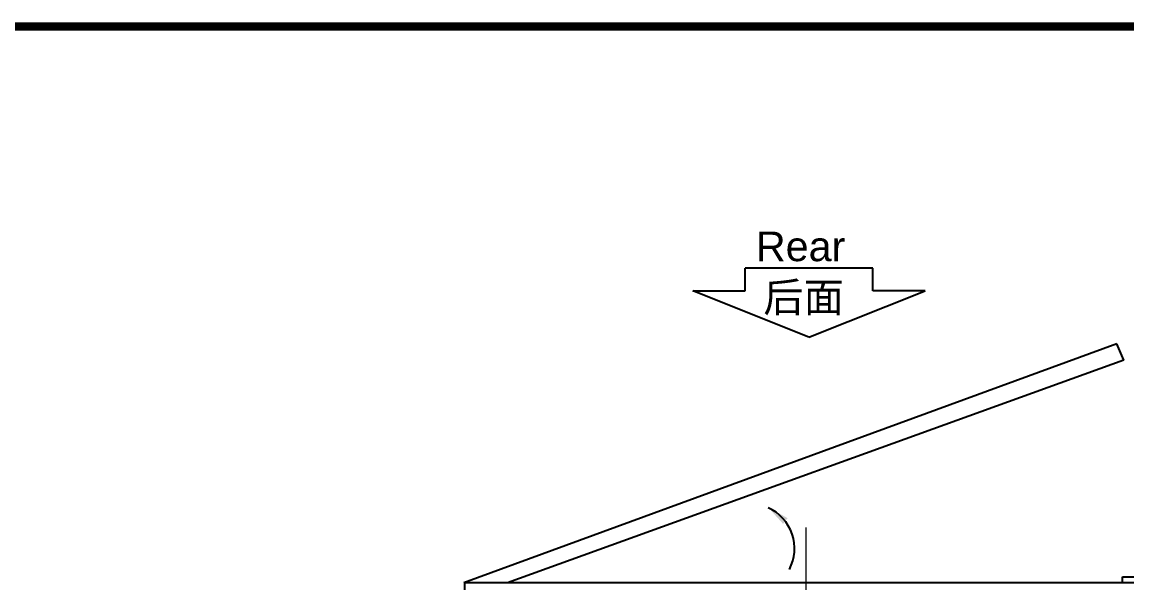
# Model space of a CAD drawing. Extents: x 81437 to 204847, y -54769 to -29444.
# Drawn here: x 83727 to 84998, y -43347 to -42703 of the extents above; entities that cross this region are included whole.
import ezdxf
from ezdxf.enums import TextEntityAlignment as Align
from ezdxf.lldxf.tags import DXFTag

# ---------------------------------------------------------------- set-up
doc = ezdxf.new("R2010")
doc.units = 0
doc.header["$LTSCALE"] = 100
doc.header["$MEASUREMENT"] = 0
for name, color, linetype in [('PANEL', 7, 'Continuous'), ('PARTS', 6, 'Continuous'), ('t', 1, 'Continuous')]:
    doc.layers.add(name, color=color, linetype=linetype)
doc.styles.add('HZ', font='arial.ttf', dxfattribs={"width": 0.7})
doc.styles.get("Standard").update_dxf_attribs({"font": ''})
doc.styles.add('微软雅黑', font='')
doc.styles.get('Standard').set_extended_font_data('SimSun')
doc.styles.get('微软雅黑').set_extended_font_data('Microsoft YaHei')
tags = doc.linetypes.add('CENTER', pattern=[2, 1.25, -0.25, 0.25, -0.25]).pattern_tags.tags
tags[10:11] = [DXFTag(74, 4), DXFTag(75, 0), DXFTag(340, '0'), DXFTag(46, 1.0), DXFTag(50, 0.0), DXFTag(44, 0.0), DXFTag(45, 0.0)]
tags[8:9] = [DXFTag(74, 4), DXFTag(75, 0), DXFTag(340, '0'), DXFTag(46, 1.0), DXFTag(50, 0.0), DXFTag(44, 0.0), DXFTag(45, 0.0)]
tags[6:7] = [DXFTag(74, 4), DXFTag(75, 0), DXFTag(340, '0'), DXFTag(46, 1.0), DXFTag(50, 0.0), DXFTag(44, 0.0), DXFTag(45, 0.0)]
tags[4:5] = [DXFTag(74, 4), DXFTag(75, 0), DXFTag(340, '0'), DXFTag(46, 1.0), DXFTag(50, 0.0), DXFTag(44, 0.0), DXFTag(45, 0.0)]
tags = doc.linetypes.add('HIDDEN', pattern=[0.375, 0.25, -0.125]).pattern_tags.tags
tags[6:7] = [DXFTag(74, 4), DXFTag(75, 0), DXFTag(340, '0'), DXFTag(46, 1.0), DXFTag(50, 0.0), DXFTag(44, 0.0), DXFTag(45, 0.0)]
tags[4:5] = [DXFTag(74, 4), DXFTag(75, 0), DXFTag(340, '0'), DXFTag(46, 1.0), DXFTag(50, 0.0), DXFTag(44, 0.0), DXFTag(45, 0.0)]

# ---------------------------------------------------------------- blocks, each defined once
blk = doc.blocks.new('图框')
at = {"layer": 't', "color": 7, "const_width": 9.62}
blk.add_lwpolyline([(4109.5, -3210.4), (4109.5, -58.9), (-6.2, -58.9), (-6.2, -3210.4)], close=True, dxfattribs=at)
at = {"color": 7, "style": '微软雅黑', "flags": 8}
for tag, p, height in [('DWG.NAME:', (1375.5, -2969.2), 25), ('DWG.NO.:', (3122, -3089.3), 24), ('图纸编号', (3309.2, -3111.3), 24), ('FILENO.:', (3122.5, -3165), 24), ('文档号', (3311.6, -3183), 24)]:
    blk.add_attdef(tag, p, '', height=height, dxfattribs=at)
at = {"color": 7, "style": '微软雅黑', "width": 0.8, "flags": 8}
for tag, p, height in [('PROJECTNAME:', (3119.3, -2971.7), 24), ('PROJECT_NAME', (3324.7, -2969.2), 25)]:
    blk.add_attdef(tag, p, '', height=height, dxfattribs=at)
at = {"color": 7, "style": '微软雅黑', "flags": 8}
for tag, height, width, p in [('RENLIU', 24, 0.7, (692, -3009.2)), ('SHUFENWANG', 24, 0.7, (879.6, -3009.2)), ('FANGHOU', 24, 0.7, (1063.6, -3009.2)), ('DANDANLI', 24, 0.7, (1243.9, -3009.2)), ('#10STATIONONTROLCABINETCOVER', 30, 0.6, (1771.7, -3076)), ('HANGZHOUHOLLYSYSAUTOMATIONCO.,LTD.', 24, 0.7, (2763.9, -3104.6))]:
    blk.add_attdef(tag, text='', height=height, dxfattribs=dict(at, width=width)).set_placement(p, align=Align.MIDDLE)
for tag, p in [('图纸名称:', (1371.6, -3024.8)), ('项目名称', (3272.9, -3045.6))]:
    blk.add_attdef(tag, text='', height=25, dxfattribs=at).set_placement(p, align=Align.BOTTOM_LEFT)
at = {"color": 7, "flags": 8}
blk.add_attdef('A', text='', height=23, dxfattribs=at).set_placement((53.7, -3033.7), align=Align.MIDDLE)
at = {"color": 7, "style": '微软雅黑', "flags": 8}
for tag, height, p in [('设计时间', 23, (207.7, -3033.7)), ('刘仁', 23, (692, -3061.1)), ('王姝芬', 23, (879.6, -3061.1)), ('侯方', 23, (1063.6, -3061.1)), ('李丹丹', 23, (1243.9, -3061.1)), ('PAGEXOFX', 24, (3947.6, -3097.9)), ('REV.', 24, (53.2, -3121.9)), ('DATE', 24, (202.7, -3121.9)), ('DESCRIPTION', 24, (445.6, -3121.9)), ('PREPARED', 24, (692, -3121.9)), ('CHECKED', 24, (879.6, -3121.9)), ('SIGNED', 24, (1063.6, -3121.9)), ('APPROVED', 24, (1243.9, -3121.9)), ('图纸名称', 30, (1771.7, -3153.6)), ('第几页共几页', 24, (3947.6, -3172.9))]:
    blk.add_attdef(tag, text='', height=height, dxfattribs=at).set_placement(p, align=Align.MIDDLE)

msp = doc.modelspace()

# ---------------------------------------------------------------- linework, layer by layer
at = {"color": 1, "linetype": 'CENTER', "lineweight": 20}
msp.add_line((84628.7, -44227.6), (84628.7, -43283.7), dxfattribs=at)
at = {"color": 7, "linetype": 'Continuous'}
for p, q in [((84235.8, -43347.4), (84235.8, -43365.9)), ((85023.2, -43347.4), (84235.8, -43347.4)), ((84992.5, -43340.4), (85024.5, -43340.4)), ((84992.5, -43347.4), (84992.5, -43340.4))]:
    msp.add_line(p, q, dxfattribs=at)
at = {"layer": 'PANEL', "linetype": 'HIDDEN'}
for p, q in [((84986.1, -43072.7), (84234.8, -43347.3)), ((84993.8, -43091.2), (84986.1, -43072.7)), ((84993.8, -43091.2), (84285, -43347.4))]:
    msp.add_line(p, q, dxfattribs=at)
at = {"layer": 'PANEL'}
msp.add_arc((84563.8, -43307.9), 51.5, 332.1889, 65.7191, dxfattribs=at)
at = {"layer": 'PANEL', "color": 0, "linetype": 'ByBlock'}
msp.add_solid([(84607.3, -43272.9), (84602.1, -43279.5), (84585.1, -43260.7)], dxfattribs=at)
at = {"layer": 'PARTS', "color": 7}
for p, q in [((84705.2, -42985.6), (84558.5, -42985.6)), ((84558.5, -43011.5), (84558.5, -42985.6)), ((84705.2, -43011.5), (84705.2, -42985.6)), ((84631.9, -43064.8), (84498.2, -43011.5)), ((84498.2, -43011.5), (84558.5, -43011.5)), ((84631.9, -43064.8), (84765.5, -43011.5)), ((84765.5, -43011.5), (84705.2, -43011.5))]:
    msp.add_line(p, q, dxfattribs=at)

# ---------------------------------------------------------------- block references
at = {"color": 1}
msp.add_blockref('图框', (81531.3, -42648.8), dxfattribs=at)

# ---------------------------------------------------------------- texts
at = {"color": 7, "style": 'HZ'}
for s, p in [('Rear', (84570.8, -42977.6)), ('后面', (84579.4, -43036))]:
    msp.add_text(s, height=34, dxfattribs=at).set_placement(p)

doc.saveas('drawing.dxf')
